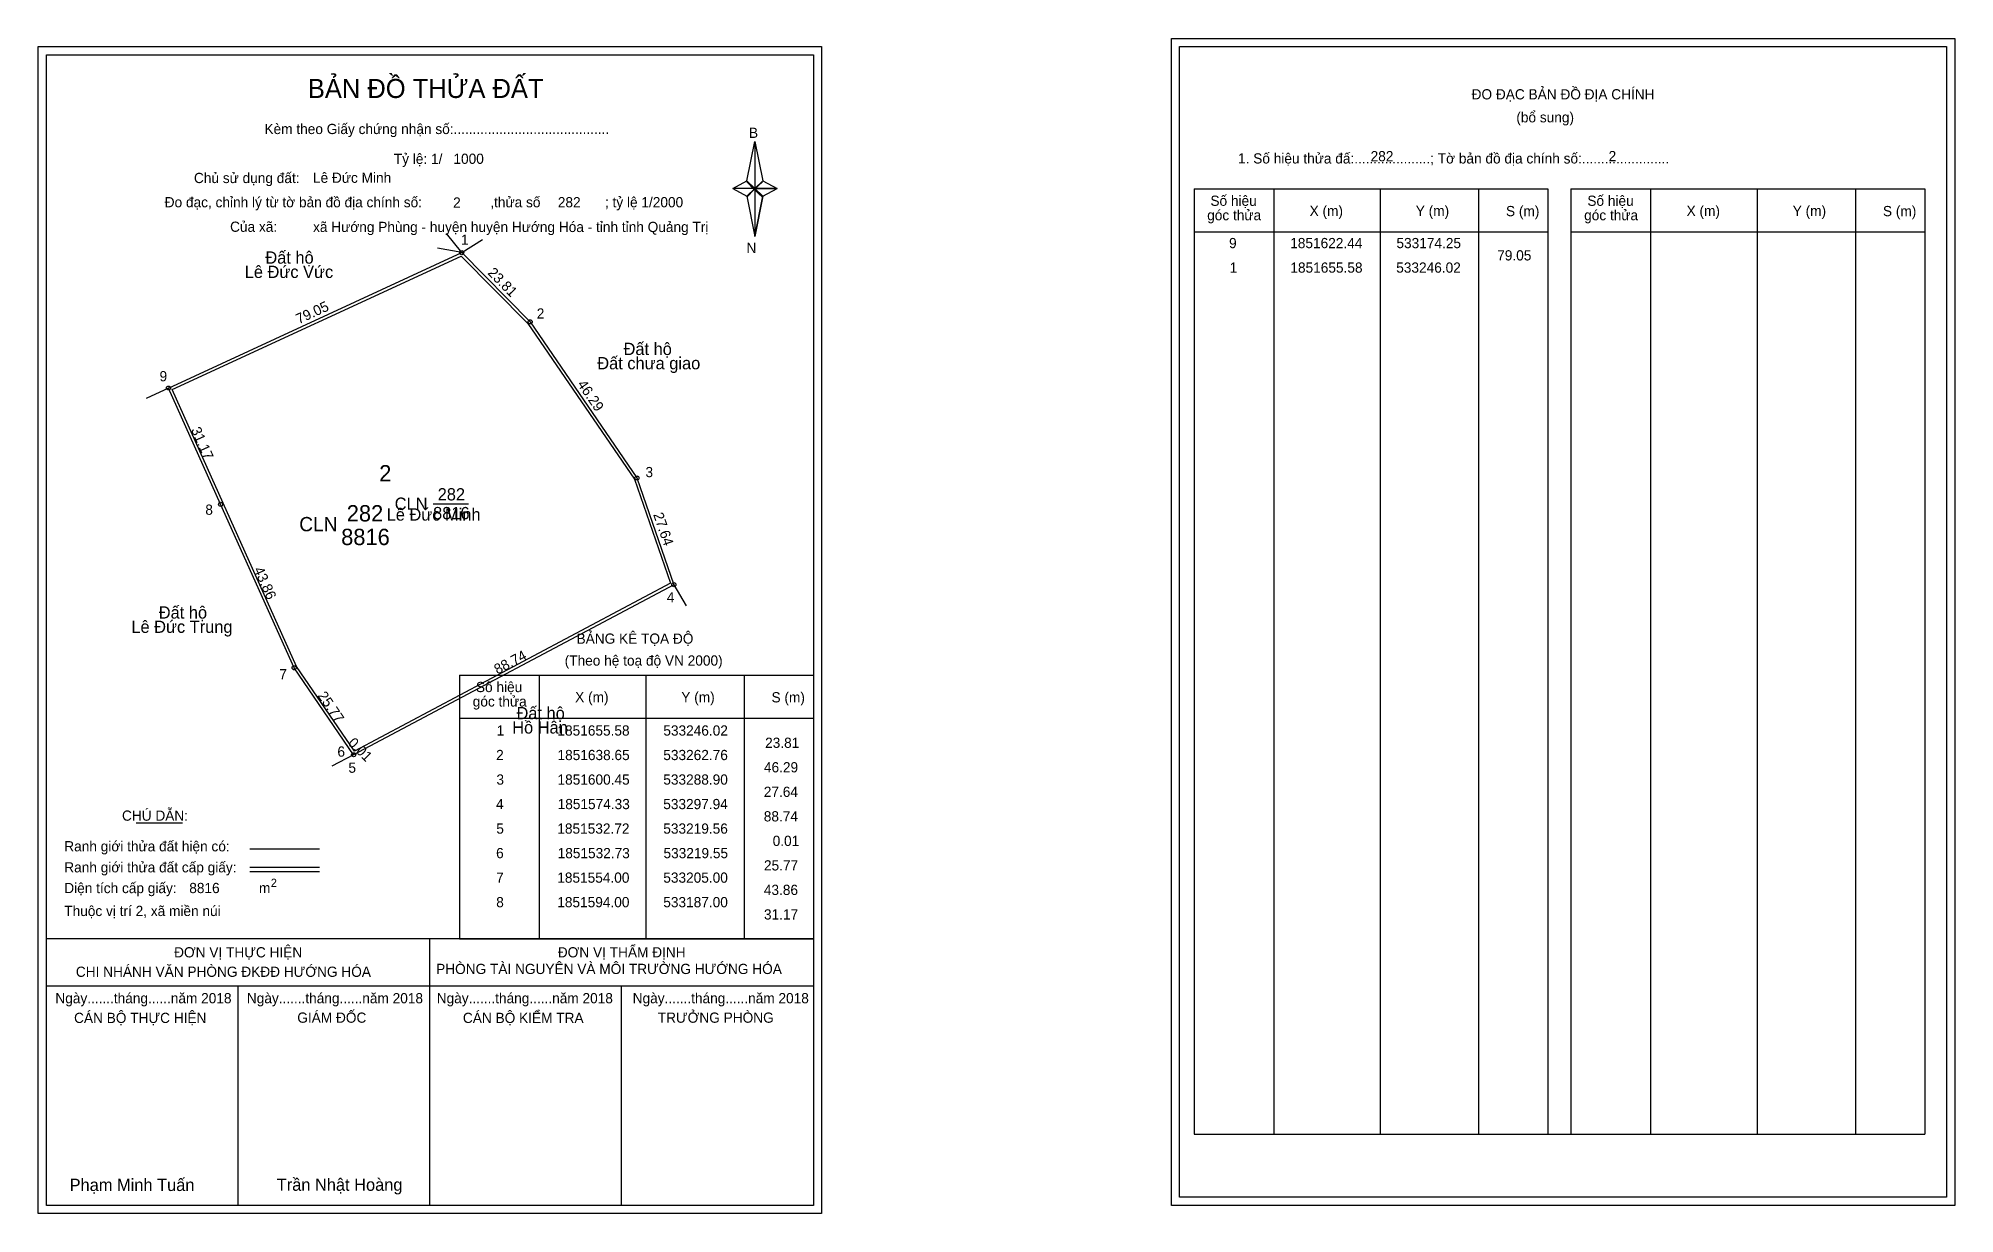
# Model space of a CAD drawing. Extents: x 533142 to 533611, y 1851420 to 1851708.
import ezdxf

# ---------------------------------------------------------------- set-up
doc = ezdxf.new("R2010")
doc.units = 0
for name, color, linetype in [('Level 1', 7, 'Continuous'), ('Level 10', 7, 'Continuous'), ('Level 11', 7, 'Continuous'), ('Level 13', 7, 'Continuous'), ('Level 2', 7, 'Continuous'), ('Level 27', 7, 'Continuous'), ('Level 3', 7, 'Continuous'), ('Level 36', 7, 'Continuous'), ('Level 4', 7, 'Continuous'), ('Level 49', 7, 'Continuous'), ('Level 5', 7, 'Continuous'), ('Level 53', 7, 'Continuous'), ('Level 55', 7, 'Continuous'), ('Level 6', 7, 'Continuous'), ('Level 63', 7, 'Continuous'), ('Level 7', 7, 'Continuous'), ('Level 9', 7, 'Continuous')]:
    doc.layers.add(name, color=color, linetype=linetype)

msp = doc.modelspace()

# ---------------------------------------------------------------- linework, layer by layer
at = {"layer": 'Level 1'}
for p, q in [((533144.39, 1851704.01), (533144.39, 1851704.01)), ((533421.71, 1851706.01), (533421.71, 1851706.01)), ((533315.81, 1851673.13), (533317.78, 1851682.77)), ((533317.78, 1851682.77), (533317.78, 1851671.25)), ((533317.78, 1851682.77), (533319.75, 1851673.13)), ((533312.37, 1851671.25), (533315.81, 1851673.13)), ((533315.81, 1851673.13), (533317.78, 1851671.25)), ((533317.63, 1851671.03), (533315.81, 1851672.91)), ((533317.78, 1851671.25), (533315.81, 1851669.41)), ((533317.63, 1851671.03), (533315.81, 1851669.19)), ((533315.81, 1851669.19), (533317.63, 1851671.03)), ((533319.6, 1851672.91), (533317.63, 1851671.03)), ((533317.63, 1851671.03), (533319.6, 1851672.91)), ((533319.6, 1851669.19), (533317.63, 1851671.03)), ((533319.75, 1851673.13), (533317.78, 1851671.25)), ((533317.78, 1851671.25), (533317.78, 1851659.55)), ((533317.78, 1851671.25), (533323.19, 1851671.25)), ((533317.78, 1851671.25), (533319.75, 1851669.41)), ((533319.75, 1851669.41), (533323.19, 1851671.25)), ((533425.25, 1851671.16), (533511.85, 1851671.16)), ((533444.84, 1851439.89), (533444.84, 1851671.16)), ((533470.91, 1851439.89), (533470.91, 1851671.16)), ((533494.88, 1851671.16), (533494.88, 1851439.89)), ((533511.85, 1851671.16), (533511.85, 1851439.89)), ((533517.5, 1851671.16), (533604.11, 1851671.16)), ((533537.09, 1851439.89), (533537.09, 1851671.16)), ((533563.17, 1851439.89), (533563.17, 1851671.16)), ((533587.14, 1851671.16), (533587.14, 1851439.89)), ((533604.11, 1851671.16), (533604.11, 1851439.89)), ((533315.81, 1851669.41), (533317.78, 1851659.55)), ((533319.75, 1851669.41), (533317.78, 1851659.55)), ((533425.25, 1851660.63), (533511.85, 1851660.63)), ((533517.5, 1851660.63), (533604.11, 1851660.63)), ((533245.49, 1851552.19), (533332.09, 1851552.19)), ((533265.08, 1851487.66), (533265.08, 1851552.19)), ((533291.15, 1851487.66), (533291.15, 1851552.19)), ((533315.12, 1851552.19), (533315.12, 1851487.66)), ((533245.49, 1851541.66), (533332.09, 1851541.66)), ((533166.31, 1851516.08), (533177.71, 1851516.08)), ((533194.17, 1851509.67), (533211.19, 1851509.67)), ((533194.17, 1851505.23), (533211.19, 1851505.23)), ((533194.17, 1851504.13), (533211.19, 1851504.13)), ((533251.22, 1851487.66), (533144.39, 1851487.66)), ((533332.09, 1851487.66), (533227.25, 1851487.66)), ((533238.24, 1851422.44), (533238.24, 1851487.66)), ((533245.49, 1851487.66), (533332.09, 1851487.66)), ((533332.09, 1851476.11), (533144.39, 1851476.11)), ((533191.31, 1851422.44), (533191.31, 1851476.11)), ((533285.16, 1851422.44), (533285.16, 1851476.11)), ((533425.25, 1851439.89), (533604.11, 1851439.89)), ((533332.09, 1851422.44), (533332.09, 1851422.44)), ((533609.41, 1851424.44), (533609.41, 1851424.44))]:
    msp.add_line(p, q, dxfattribs=at)
for points in [[(533315.81, 1851673.13), (533317.78, 1851682.77), (533317.78, 1851671.25)], [(533312.37, 1851671.25), (533315.81, 1851669.41), (533317.78, 1851671.25)], [(533317.78, 1851671.25), (533319.75, 1851673.13), (533323.19, 1851671.25)], [(533317.78, 1851671.25), (533317.78, 1851659.55), (533319.75, 1851669.41)]]:
    msp.add_lwpolyline(points, close=True, dxfattribs=at)
at = {"layer": 'Level 10'}
msp.add_line((533219.56, 1851532.72), (533219.55, 1851532.73), dxfattribs=at)
for points in [[(533219.55, 1851532.73), (533205, 1851554), (533187, 1851594), (533174.25, 1851622.44), (533246.02, 1851655.58), (533262.76, 1851638.65), (533288.9, 1851600.45), (533297.94, 1851574.33), (533219.56, 1851532.72)], [(533219.77, 1851533.64), (533205.61, 1851554.34), (533187.64, 1851594.29), (533175.17, 1851622.09), (533245.87, 1851654.74), (533262.22, 1851638.2), (533288.27, 1851600.13), (533297.08, 1851574.67), (533219.78, 1851533.63)]]:
    msp.add_lwpolyline(points, close=True, dxfattribs=at)
at = {"layer": 'Level 11'}
for centre in [(533246.02, 1851655.58), (533262.76, 1851638.65), (533174.25, 1851622.44), (533288.9, 1851600.45), (533187, 1851594), (533297.94, 1851574.33), (533205, 1851554), (533219.55, 1851532.73), (533219.55, 1851532.73), (533219.56, 1851532.72)]:
    msp.add_circle(centre, 0.5, dxfattribs=at)
at = {"layer": 'Level 27'}
for p, q in [((533246.02, 1851655.58), (533240.12, 1851656.65)), ((533246.02, 1851655.58), (533242.26, 1851660.26)), ((533246.02, 1851655.58), (533251.06, 1851658.83)), ((533174.25, 1851622.44), (533168.8, 1851619.92)), ((533297.94, 1851574.33), (533300.98, 1851569.16)), ((533219.55, 1851532.73), (533214.25, 1851529.92))]:
    msp.add_line(p, q, dxfattribs=at)
at = {"layer": 'Level 3'}
for p, q in [((533425.25, 1851671.16), (533425.25, 1851439.89)), ((533517.5, 1851671.16), (533517.5, 1851439.89)), ((533245.49, 1851552.19), (533245.49, 1851487.66))]:
    msp.add_line(p, q, dxfattribs=at)
at = {"layer": 'Level 63'}
for points in [[(533419.72, 1851708.01), (533611.42, 1851708.01), (533611.42, 1851422.44), (533419.72, 1851422.44)], [(533142.39, 1851706.01), (533334.09, 1851706.01), (533334.09, 1851420.44), (533142.39, 1851420.44)], [(533144.39, 1851704.01), (533332.09, 1851704.01), (533332.09, 1851422.44), (533144.39, 1851422.44)], [(533421.72, 1851706.01), (533609.42, 1851706.01), (533609.42, 1851424.44), (533421.72, 1851424.44)]]:
    msp.add_lwpolyline(points, close=True, dxfattribs=at)
at = {"layer": 'Level 9'}
msp.add_line((533239.01, 1851594.15), (533247.71, 1851594.15), dxfattribs=at)

# ---------------------------------------------------------------- texts
at = {"layer": 'Level 1'}
for s, height, p in [('BẢN ĐỒ THỬA ĐẤT', 4.6657, (533208.36, 1851693.42)), ('ĐO ĐẠC BẢN ĐỒ ĐỊA CHÍNH', 2.5, (533493.19, 1851693.07)), ('(bổ sung)', 2.5, (533504.13, 1851687.45)), ('Kèm theo Giấy chứng nhận số:.........................................', 2.5, (533197.74, 1851684.59)), ('B', 2.5, (533316.32, 1851683.65)), ('1. Số hiệu thửa đấ:....................; Tờ bản đồ địa chính số:.......................', 2.5, (533436.02, 1851677.39)), ('Chủ sử dụng đất:', 2.5, (533180.48, 1851672.6)), ('Đo đạc, chỉnh lý từ tờ bản đồ địa chính số:                  ,thửa số                 ; tỷ lệ 1/2000', 2.5, (533173.32, 1851666.67)), ('góc thửa', 2.5, (533428.47, 1851663.5)), ('Số hiệu', 2.5, (533429.26, 1851667.03)), ('X (m)', 2.5, (533453.54, 1851664.55)), ('Y (m)', 2.5, (533479.52, 1851664.55)), ('S (m)', 2.5, (533501.6, 1851664.5)), ('góc thửa', 2.5, (533520.73, 1851663.5)), ('Số hiệu', 2.5, (533521.52, 1851667.03)), ('X (m)', 2.5, (533545.8, 1851664.55)), ('Y (m)', 2.5, (533571.78, 1851664.55)), ('S (m)', 2.5, (533593.86, 1851664.5)), ('Của xã:', 2.5, (533189.32, 1851660.67)), ('N', 2.5, (533315.72, 1851655.48)), ('BẢNG KÊ TỌA ĐỘ', 2.5, (533274.12, 1851559.89)), ('(Theo hệ toạ độ VN 2000)', 2.5, (533271.22, 1851554.53)), ('Số hiệu', 2.5, (533249.5, 1851548.05)), ('X (m)', 2.5, (533273.78, 1851545.58)), ('Y (m)', 2.5, (533299.76, 1851545.58)), ('S (m)', 2.5, (533321.84, 1851545.53)), ('góc thửa', 2.5, (533248.71, 1851544.52)), ('CHÚ DẪN:', 2.5, (533162.87, 1851516.58)), ('Ranh giới thửa đất hiện có:', 2.5, (533148.74, 1851509.08)), ('Ranh giới thửa đất cấp giấy:', 2.5, (533148.74, 1851503.94)), ('Diện tích cấp giấy:', 2.5, (533148.74, 1851498.86)), ('2', 2, (533199.29, 1851500.39)), ('m', 2.5, (533196.39, 1851498.88)), ('Thuộc vị trí 2, xã miền núi', 2.5, (533148.74, 1851493.26)), ('ĐƠN VỊ THỰC HIỆN', 2.5, (533175.62, 1851483.14)), ('ĐƠN VỊ THẨM ĐỊNH', 2.5, (533269.53, 1851483.14)), ('CHI NHÁNH VĂN PHÒNG ĐKĐĐ HƯỚNG HÓA', 2.5, (533151.58, 1851478.38)), ('PHÒNG TÀI NGUYÊN VÀ MÔI TRƯỜNG HƯỚNG HÓA', 2.5, (533239.75, 1851479.07)), ('Ngày.......tháng......năm 2018', 2.5, (533146.56, 1851471.91)), ('Ngày.......tháng......năm 2018', 2.5, (533193.43, 1851471.91)), ('Ngày.......tháng......năm 2018', 2.5, (533239.9, 1851471.91)), ('Ngày.......tháng......năm 2018', 2.5, (533287.86, 1851471.91)), ('CÁN BỘ THỰC HIỆN', 2.5, (533151.14, 1851467.09)), ('GIÁM ĐỐC', 2.5, (533205.77, 1851467.15)), ('CÁN BỘ KIỂM TRA', 2.5, (533246.31, 1851467.09)), ('TRƯỞNG PHÒNG', 2.5, (533294, 1851467.15)), ('Phạm Minh Tuấn', 3, (533150.05, 1851425.98)), ('Trần Nhật Hoàng', 3, (533200.74, 1851426.03))]:
    msp.add_text(s, height=height, dxfattribs=at).set_placement(p)
at = {"layer": 'Level 11'}
msp.add_text('Tỷ lệ: 1/', height=2.5, dxfattribs=at).set_placement((533229.4, 1851677.28))
at = {"layer": 'Level 13'}
for s, p in [('CLN', (533229.62, 1851592.65)), ('282', (533240.13, 1851594.95)), ('8816', (533239.01, 1851590.35))]:
    msp.add_text(s, height=3, dxfattribs=at).set_placement(p)
at = {"layer": 'Level 2'}
msp.add_text('Lê Đức Minh', height=3, dxfattribs=at).set_placement((533227.65, 1851590.01))
at = {"layer": 'Level 3'}
msp.add_text('CLN', height=3.5, dxfattribs=at).set_placement((533206.25, 1851587.4))
at = {"layer": 'Level 36'}
for s, p in [('Đất hộ', (533197.96, 1851652.88)), ('Lê Đức Vức', (533192.91, 1851649.38)), ('Đất hộ', (533285.62, 1851630.53)), ('Đất chưa giao', (533279.19, 1851627.03)), ('Đất hộ', (533171.87, 1851566.04)), ('Lê Đức Trung', (533165.16, 1851562.54)), ('Đất hộ', (533259.42, 1851541.41)), ('Hồ Hân', (533258.37, 1851537.91))]:
    msp.add_text(s, height=3, dxfattribs=at).set_placement(p)
at = {"layer": 'Level 4'}
msp.add_text('282', height=4, dxfattribs=at).set_placement((533217.88, 1851589.8))
at = {"layer": 'Level 49'}
for s, rotation, p in [('23.81', 314.6767, (533252.2, 1851650.47)), ('79.05', 24.7853, (533206.14, 1851638.05)), ('46.29', 304.3836, (533274.19, 1851623.37)), ('31.17', 294.1473, (533179.69, 1851612.26)), ('27.64', 289.0905, (533292.84, 1851591.52)), ('43.86', 294.2277, (533195.05, 1851578.05)), ('88.74', 27.9627, (533254.76, 1851552.31)), ('25.77', 304.3746, (533210.64, 1851547.18)), ('0.01', 315, (533218, 1851535.42))]:
    msp.add_text(s, height=2.5, rotation=rotation, dxfattribs=at).set_placement(p)
at = {"layer": 'Level 5'}
msp.add_text('8816', height=4, dxfattribs=at).set_placement((533216.51, 1851584.02))
at = {"layer": 'Level 53'}
for s, p in [('9', (533433.82, 1851656.67)), ('1851622.44', (533448.79, 1851656.67)), ('533174.25', (533474.79, 1851656.67)), ('79.05', (533499.45, 1851653.67)), ('1', (533433.97, 1851650.67)), ('1851655.58', (533448.83, 1851650.67)), ('533246.02', (533474.74, 1851650.67)), ('1', (533254.58, 1851537.41)), ('1851655.58', (533269.44, 1851537.41)), ('533246.02', (533295.36, 1851537.41)), ('2', (533254.43, 1851531.41)), ('1851638.65', (533269.46, 1851531.41)), ('533262.76', (533295.35, 1851531.41)), ('23.81', (533320.27, 1851534.41)), ('46.29', (533319.98, 1851528.41)), ('3', (533254.51, 1851525.41)), ('1851600.45', (533269.46, 1851525.41)), ('533288.90', (533295.35, 1851525.41)), ('27.64', (533319.95, 1851522.41)), ('4', (533254.42, 1851519.41)), ('1851574.33', (533269.49, 1851519.41)), ('533297.94', (533295.34, 1851519.41)), ('5', (533254.48, 1851513.41)), ('1851532.72', (533269.41, 1851513.41)), ('533219.56', (533295.35, 1851513.41)), ('88.74', (533319.95, 1851516.41)), ('0.01', (533322.12, 1851510.41)), ('6', (533254.43, 1851507.41)), ('1851532.73', (533269.49, 1851507.41)), ('533219.55', (533295.4, 1851507.41)), ('25.77', (533319.99, 1851504.41)), ('7', (533254.44, 1851501.41)), ('1851554.00', (533269.4, 1851501.41)), ('533205.00', (533295.35, 1851501.41)), ('8', (533254.46, 1851495.41)), ('1851594.00', (533269.4, 1851495.41)), ('533187.00', (533295.35, 1851495.41)), ('43.86', (533319.96, 1851498.41)), ('31.17', (533319.99, 1851492.41))]:
    msp.add_text(s, height=2.5, dxfattribs=at).set_placement(p)
at = {"layer": 'Level 55'}
for s, height, p in [('1', 0.4, (533245.91, 1851655.58)), ('0', 0.11, (533245.98, 1851655.47)), ('0', 0.11, (533245.98, 1851655.47)), ('0', 0.11, (533245.98, 1851655.47)), ('0', 0.11, (533245.98, 1851655.47)), ('2', 0.4, (533262.62, 1851638.65)), ('0', 0.11, (533262.72, 1851638.54)), ('0', 0.11, (533262.72, 1851638.54)), ('9', 0.4, (533174.11, 1851622.44)), ('0', 0.11, (533174.21, 1851622.33)), ('0', 0.11, (533174.21, 1851622.33)), ('0', 0.11, (533174.21, 1851622.33)), ('3', 0.4, (533288.78, 1851600.45)), ('0', 0.11, (533288.86, 1851600.34)), ('0', 0.11, (533288.86, 1851600.34)), ('8', 0.4, (533186.87, 1851594)), ('0', 0.11, (533186.96, 1851593.89)), ('4', 0.4, (533297.8, 1851574.33)), ('372', 0.11, (533297.82, 1851574.22)), ('0', 0.11, (533297.9, 1851574.22)), ('0', 0.11, (533297.9, 1851574.22)), ('7', 0.4, (533204.87, 1851554)), ('0', 0.11, (533204.96, 1851553.89)), ('6', 0.4, (533219.41, 1851532.73)), ('372', 0.11, (533219.43, 1851532.62)), ('5', 0.4, (533219.43, 1851532.72)), ('372', 0.11, (533219.44, 1851532.61)), ('0', 0.11, (533219.51, 1851532.62))]:
    msp.add_text(s, height=height, dxfattribs=at).set_placement(p)
at = {"layer": 'Level 6'}
for s, p in [('1000', (533243.99, 1851677.3)), ('282', (533468.47, 1851677.93)), ('2', (533526.72, 1851677.95)), ('Lê Đức Minh', (533209.61, 1851672.66)), ('2', (533243.91, 1851666.58)), ('282', (533269.54, 1851666.66)), ('xã Hướng Phùng - huyện huyện Hướng Hóa - tỉnh tỉnh Quảng Trị', (533209.63, 1851660.62)), ('8816', (533179.33, 1851498.87))]:
    msp.add_text(s, height=2.5, dxfattribs=at).set_placement(p)
at = {"layer": 'Level 7'}
msp.add_text('2', height=4, dxfattribs=at).set_placement((533225.82, 1851599.6))
at = {"layer": 'Level 9'}
for s, p in [('1', (533245.84, 1851657.49)), ('2', (533264.38, 1851639.44)), ('9', (533172.06, 1851624.1)), ('3', (533290.99, 1851600.64)), ('8', (533183.26, 1851591.44)), ('4', (533296.21, 1851570)), ('7', (533201.37, 1851551.18)), ('6', (533215.59, 1851532.25)), ('5', (533218.28, 1851528.31))]:
    msp.add_text(s, height=2.5, dxfattribs=at).set_placement(p)

doc.saveas('drawing.dxf')
